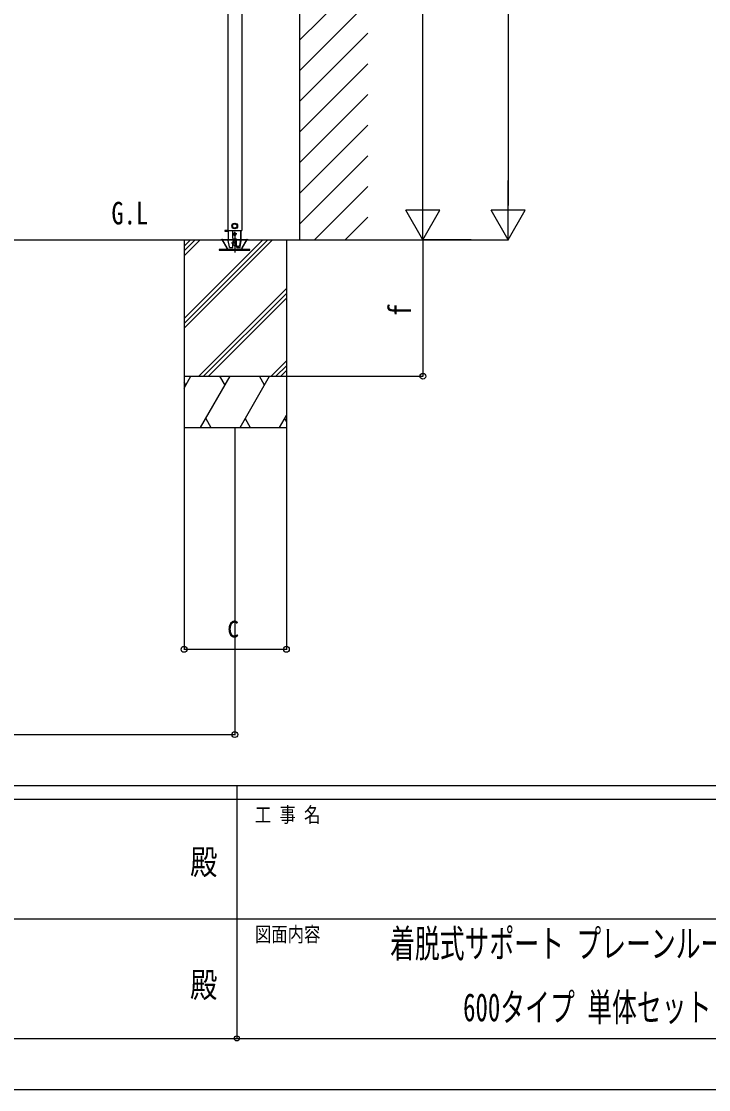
# Model space of a CAD drawing. Units: millimetres, scale not verified. Extents: x -8410 to 8410, y -5940 to 5940.
# Drawn here: x -642 to 1372, y -5940 to -2810 of the extents above; entities that cross this region are included whole.
import ezdxf
from ezdxf.enums import TextEntityAlignment as Align

# ---------------------------------------------------------------- set-up
doc = ezdxf.new("R2010")
doc.units = ezdxf.units.MM
doc.header["$LTSCALE"] = 30
doc.header["$PDMODE"] = 32
doc.header["$PDSIZE"] = 15
for name, color, linetype in [('0-2_USER1', 3, 'Continuous'), ('0-3_YKK_12', 2, 'Continuous'), ('0-4_YKK_13', 4, 'Continuous'), ('0-5_YKK_A1', 4, 'Continuous'), ('0-6_YKK_D', 6, 'Continuous'), ('0-7_YKK_ZWAK', 7, 'Continuous')]:
    doc.layers.add(name, color=color, linetype=linetype)
doc.styles.add('ＭＳ ゴシック', font='')
doc.styles.get('ＭＳ ゴシック').set_extended_font_data('MS Gothic')

msp = doc.modelspace()

# ---------------------------------------------------------------- linework, layer by layer
at = {"layer": '0-3_YKK_12'}
for p, q in [((-36.85, -3422.71), (4.15, -3422.71)), ((-16.35, -3428.32), (-16.35, -3487.34))]:
    msp.add_line(p, q, dxfattribs=at)
at = {"layer": '0-4_YKK_13'}
for p, q in [((-22.93, -3413.46), (-22.93, -3405.95)), ((-35.53, -3423), (-45.43, -3423)), ((-45.43, -3423.01), (-45.43, -3425.01)), ((-45.43, -3423.01), (-35.53, -3423.01)), ((-35.53, -3425.01), (-45.43, -3425.01)), ((-35.53, -3422.71), (-35.53, -3447.31)), ((-23.43, -3423), (-23.43, -3442.8)), ((-10.83, -3432.77), (-22.83, -3432.77)), ((-16.83, -3426.77), (-16.83, -3438.77)), ((2.67, -3450.65), (2.67, -3422.71)), ((-56.94, -3449), (23.05, -3449)), ((-56.94, -3450), (-56.94, -3449)), ((-56.94, -3450), (23.05, -3450)), ((-38.25, -3476), (-52.97, -3450.5)), ((-37.38, -3475.5), (-52.11, -3450)), ((-35.53, -3447.31), (-35.53, -3451.79)), ((-32.23, -3470.51), (-35.53, -3451.79)), ((-32.23, -3472.51), (-32.23, -3470.51)), ((-32.23, -3472.51), (-22.43, -3472.51)), ((-22.43, -3470.51), (-20.91, -3454.58)), ((-22.43, -3472.51), (-22.43, -3470.51)), ((-17.59, -3460.51), (-16.27, -3459.32)), ((-17.51, -3459.79), (-16.99, -3459.33)), ((-17.35, -3460.94), (-15.87, -3459.6)), ((-16.94, -3461.21), (-15.64, -3460.04)), ((-16.16, -3461.15), (-15.78, -3460.81)), ((-10.43, -3472.51), (-0.63, -3472.51)), ((-9.62, -3468.51), (-4.01, -3468.51)), ((-0.63, -3470.51), (2.67, -3451.79)), ((-0.63, -3472.51), (-0.63, -3470.51)), ((2.67, -3451.79), (2.67, -3450.65)), ((18.22, -3450), (3.5, -3475.5)), ((19.09, -3450.5), (4.37, -3476)), ((23.05, -3449), (23.05, -3450)), ((-33.05, -3478), (-0.83, -3478))]:
    msp.add_line(p, q, dxfattribs=at)
for points in [[(-22.93, -3405.95), (-16.43, -3402.2), (-9.93, -3405.95), (-9.93, -3413.46), (-16.43, -3417.21), (-22.93, -3413.46)], [(-45.43, -3423), (-45.43, -3425), (-35.53, -3425)], [(0.57, -3423), (0.57, -3449.71), (-2.53, -3467.27)], [(-18.43, -3447.8), (-11.93, -3447.8), (-11.93, -3458)], [(-10.43, -3472.51), (-10.43, -3470.51), (-11.95, -3454.58)]]:
    msp.add_lwpolyline(points, dxfattribs=at)
msp.add_lwpolyline([(27.81, -3481), (27.81, -3479), (-62.19, -3479), (-62.19, -3481)], close=True, dxfattribs=at)
for centre, radius in [((-16.43, -3409.71), 8.4), ((-16.43, -3409.71), 7.7), ((-16.43, -3409.71), 6.5), ((-16.83, -3433.31), 4), ((-16.35, -3455.02), 4.25), ((-16.35, -3455.02), 4), ((-16.62, -3460.26), 1)]:
    msp.add_circle(centre, radius, dxfattribs=at)
for centre, radius, start, end in [((-53.84, -3451), 2, 30, 90), ((-53.84, -3451), 1, 30, 90), ((-23.83, -3459.38), 1, 74.974, 210.49242), ((-9.62, -3451.01), 17.5, 210.49242, 213.98951), ((-9.62, -3451.01), 17.5, 213.98951, 255.8328), ((-16.83, -3433.3), 26, 254.75645, 276.42471), ((-18.43, -3442.8), 5, 179.99922, 270), ((-16.43, -3455.01), 4.5, 5.45262, 174.54738), ((-16.83, -3433.3), 26, 276.42471, 278.97452), ((-9.62, -3451.01), 17.5, 255.8328, 266.69433), ((-12.93, -3458), 1, 278.97452, 360), ((-9.62, -3451.01), 17.5, 266.69433, 270.00248), ((-4.01, -3467.01), 1.5, 269.99999, 350), ((19.96, -3451), 2, 90, 150), ((19.96, -3451), 1, 90, 150), ((-33.05, -3473), 6, 210, 270), ((-33.05, -3473), 5, 210, 270), ((-0.83, -3473), 5, 270, 330), ((-0.83, -3473), 6, 270, 330)]:
    msp.add_arc(centre, radius, start, end, dxfattribs=at)
at = {"layer": '0-5_YKK_A1'}
for p, q in [((173.65, -319.77), (173.65, -3450)), ((-36.85, -2455.22), (-36.85, -3422.71)), ((4.15, -2455.22), (4.15, -3422.71)), ((173.65, -2865.3), (373.65, -2665.3)), ((173.65, -2955.1), (373.65, -2755.1)), ((173.65, -3044.9), (373.65, -2844.9)), ((173.65, -3134.71), (373.65, -2934.71)), ((173.65, -3224.51), (373.65, -3024.51)), ((173.65, -3314.31), (373.65, -3114.31)), ((173.65, -3404.11), (373.65, -3204.11)), ((217.56, -3450), (373.65, -3293.92)), ((307.37, -3450), (373.65, -3383.72)), ((-2213.53, -3450), (446.39, -3450)), ((-165.1, -3450), (-165.1, -4000)), ((-165.1, -3680.96), (65.86, -3450)), ((-165.1, -3695.1), (80, -3450)), ((-165.1, -3709.24), (94.15, -3450)), ((-165.1, -3497.11), (-117.99, -3450)), ((-165.1, -3482.97), (-132.13, -3450)), ((-165.1, -3468.83), (-146.27, -3450)), ((134.9, -3450), (134.9, -4000)), ((-122.01, -3850), (134.9, -3593.09)), ((-107.87, -3850), (134.9, -3607.24)), ((-93.73, -3850), (134.9, -3621.38)), ((90.12, -3850), (134.9, -3805.22)), ((104.26, -3850), (134.9, -3819.37)), ((118.41, -3850), (134.9, -3833.51)), ((-165.1, -3850), (134.9, -3850)), ((-165.1, -3884.38), (-145.25, -3850)), ((-160.25, -3875.98), (-165.1, -3867.59)), ((-116.39, -4000), (-29.78, -3850)), ((-44.78, -3875.98), (-59.78, -3850)), ((-0.91, -4000), (85.69, -3850)), ((70.69, -3875.98), (55.69, -3850)), ((-101.39, -3974.02), (-86.39, -4000)), ((14.09, -3974.02), (29.09, -4000)), ((114.56, -4000), (134.9, -3964.76)), ((129.56, -3974.02), (134.9, -3983.27)), ((-165.1, -4000), (134.9, -4000))]:
    msp.add_line(p, q, dxfattribs=at)
at = {"layer": '0-6_YKK_D'}
for p, q in [((784.9, -753.6), (784.9, -3350)), ((534.9, -3350), (534.9, -947.47)), ((534.9, -3450), (534.9, -3276.8)), ((784.9, -3450), (784.9, -3276.8)), ((534.9, -3450), (484.9, -3363.4)), ((584.9, -3363.4), (484.9, -3363.4)), ((534.9, -3450), (584.9, -3363.4)), ((784.9, -3450), (734.9, -3363.4)), ((834.9, -3363.4), (734.9, -3363.4)), ((784.9, -3450), (834.9, -3363.4)), ((128.64, -3450), (535.9, -3450)), ((128.64, -3450), (785.9, -3450)), ((676.17, -3450), (533.9, -3450)), ((534.9, -3450), (534.9, -3850)), ((135.9, -3850), (535.9, -3850)), ((-165.1, -4001), (-165.1, -4651)), ((-16.35, -4001), (-16.35, -4901)), ((134.9, -4001), (134.9, -4651)), ((-165.1, -4650), (134.9, -4650)), ((-1528.35, -4900), (-16.35, -4900))]:
    msp.add_line(p, q, dxfattribs=at)
for centre in [(534.9, -3850), (-165.1, -4650), (134.9, -4650), (-16.35, -4900)]:
    msp.add_circle(centre, 8.5, dxfattribs=at)
at = {"layer": '0-7_YKK_ZWAK'}
for p, q in [((7790.04, -5050), (-7809.96, -5050)), ((-9.96, -5050), (-9.96, -5790)), ((-9.96, -5090), (-2609.96, -5090)), ((2590.04, -5090), (-9.96, -5090)), ((-2594.96, -5440), (-9.96, -5440)), ((-9.96, -5440), (2590.04, -5440)), ((-2609.96, -5790), (-9.96, -5790)), ((-9.96, -5790), (2590.04, -5790))]:
    msp.add_line(p, q, dxfattribs=at)
msp.add_lwpolyline([(-8410, -5940), (8410, -5940), (8410, 5940), (-8410, 5940)], close=True, dxfattribs=at)
msp.add_point((-9.96, -5790), dxfattribs=at)

# ---------------------------------------------------------------- texts
at = {"layer": '0-2_USER1', "style": 'ＭＳ ゴシック'}
for s, height, width, p in [('G.L', 65.98, 0.8, (-377.8, -3424.69)), ('着脱式サポート プレーンルーフ テラス屋根', 82.11, 0.65, (438.62, -5577.67)), ('600タイプ 単体セット 納まり図', 82.11, 0.65, (652.65, -5764.33))]:
    msp.add_text(s, height=height, dxfattribs=dict(at, width=width)).set_placement(p, align=Align.BOTTOM_LEFT)
at = {"layer": '0-6_YKK_D', "style": 'ＭＳ ゴシック', "width": 0.8}
msp.add_text('f', height=65.98, rotation=90, dxfattribs=at).set_placement((519.9, -3674), align=Align.BOTTOM_LEFT)
msp.add_text('c', height=65.98, dxfattribs=at).set_placement((-39.1, -4635), align=Align.BOTTOM_LEFT)
at = {"layer": '0-7_YKK_ZWAK', "style": 'ＭＳ ゴシック', "width": 0.8}
for s, height, p in [('工 事 名', 43.99, (42.54, -5170)), ('殿', 73.31, (-147.33, -5331.67)), ('図面内容', 43.99, (42.54, -5520)), ('殿', 73.31, (-147.33, -5691.67))]:
    msp.add_text(s, height=height, dxfattribs=at).set_placement(p, align=Align.BOTTOM_LEFT)

doc.saveas('drawing.dxf')
